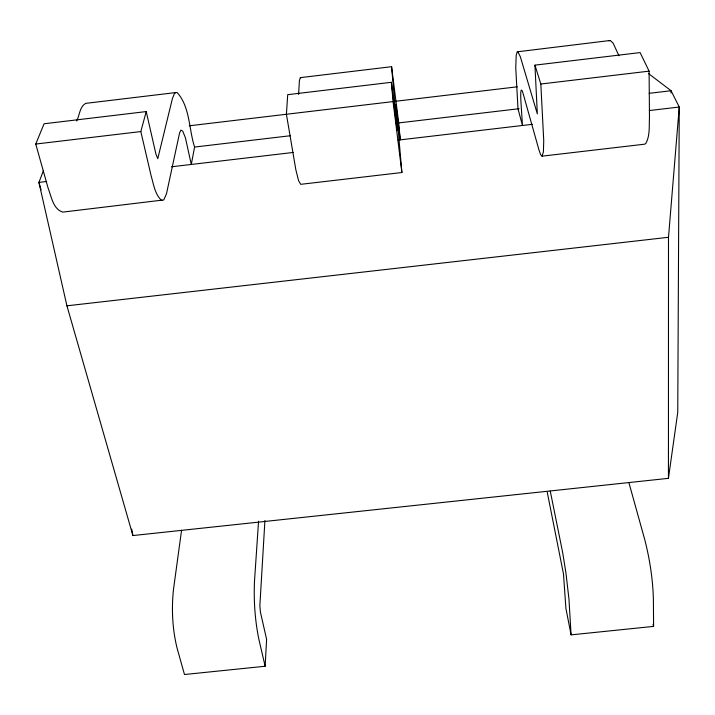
<?xml version="1.0" encoding="UTF-8"?>
<svg xmlns="http://www.w3.org/2000/svg" width="715" height="715" viewBox="0 0 715 715"><rect width="100%" height="100%" fill="white"/><g stroke="black" fill="none" stroke-linecap="round" stroke-linejoin="round"><path stroke-width="1.07" d="M43.481 170.563L38.923 182.388L66.924 305.814L132.901 535.562L668.436 478.335L668.498 237.282L679.25 107.027L671.063 90.734L648.46 73.52M671.054 92.968L671.063 90.734L649.14 93.325M264.925 520.511L259.867 605.685L260.403 612.031L266.606 639.335L265.14 666.246L184.479 674.522L176.998 647.817C172.351 628.753 171.412 608.787 173.504 589.294L181.565 530.235M298.611 94.434L299.397 80.679L300.363 77.631L391.588 66.692L398.702 122.926L400.275 139.863L395.94 104.569L401.901 172.521L300.711 184.327L298.575 180.627L295.849 169.759L286.402 114.257L287.716 94.675L391.373 82.297L397.165 130.443L391.588 66.692M258.562 521.163L254.522 580.777C253.628 600.368 254.933 620.137 258.884 639.353L265.14 666.246M668.436 478.335L677.749 412.341L679.25 107.027L649.363 110.548M194.587 147.058L191.28 164.459L185.444 137.897L182.736 131.131L180.904 130.13L179.581 132.927L166.506 193.694L163.753 199.941L62.804 212.105C53.071 209.227 51.373 196.366 48.111 188.125L35.75 144.046L44.071 123.775L146.226 111.576L155.906 153.993L157.774 158.694L172.422 98.527L174.415 93.638L175.729 92.575L177.186 92.584C190.163 106.955 188.849 129.531 194.587 147.058L290.424 135.725M162.564 200.459L161.268 200.137C154.797 193.962 153.654 184.22 151.169 176.015L140.828 131.56L146.226 111.576M76.63 120.969C79.678 115.356 79.553 106.857 85.666 103.371L175.729 92.575M542.024 156.165L543.4 152.018L543.74 140.712L540.826 84.021L534.936 65.145L640.113 52.588L649.095 71.151L649.47 117.475C648.997 126.117 650.176 135.787 645.734 143.581L644.662 144.18L542.024 156.165L540.656 154.735L539.03 150.141L522.728 92.208C519.716 83.861 520.958 102.388 521.056 103.532L522.459 125.483L518 108.823L515.756 68.131L516.176 55.529L517.151 51.829L610.235 40.478L613.086 43.106L618.958 55.779M608.966 40.818L610.235 40.478M35.75 144.046L140.828 131.56M189.305 125.795L393.062 101.584L391.373 82.297M395.413 101.298L517.311 86.81M540.826 84.021L649.095 71.151M398.702 122.926L519.117 108.698M46.645 181.485L38.923 182.388L41.05 189.895M171.511 166.783L293.159 152.465M398.067 140.122L532.398 124.312M66.924 305.814L668.498 237.282M547.261 492.269L563.492 573.993L565.905 608.402L571.079 634.866L653.599 626.394L653.376 598.562C652.759 578.73 649.712 558.96 644.778 539.745L628.851 482.446M300.363 77.631L301.042 77.729M517.83 51.56L520.386 56.869L537.331 113.908L534.936 65.145M401.901 172.521L393.062 101.584M653.036 624.293L653.599 626.394M550.264 491.098L562.669 552.57L565.887 572.635L568.943 598.875L571.079 634.866M131.703 529.073L132.901 535.562"/></g></svg>
